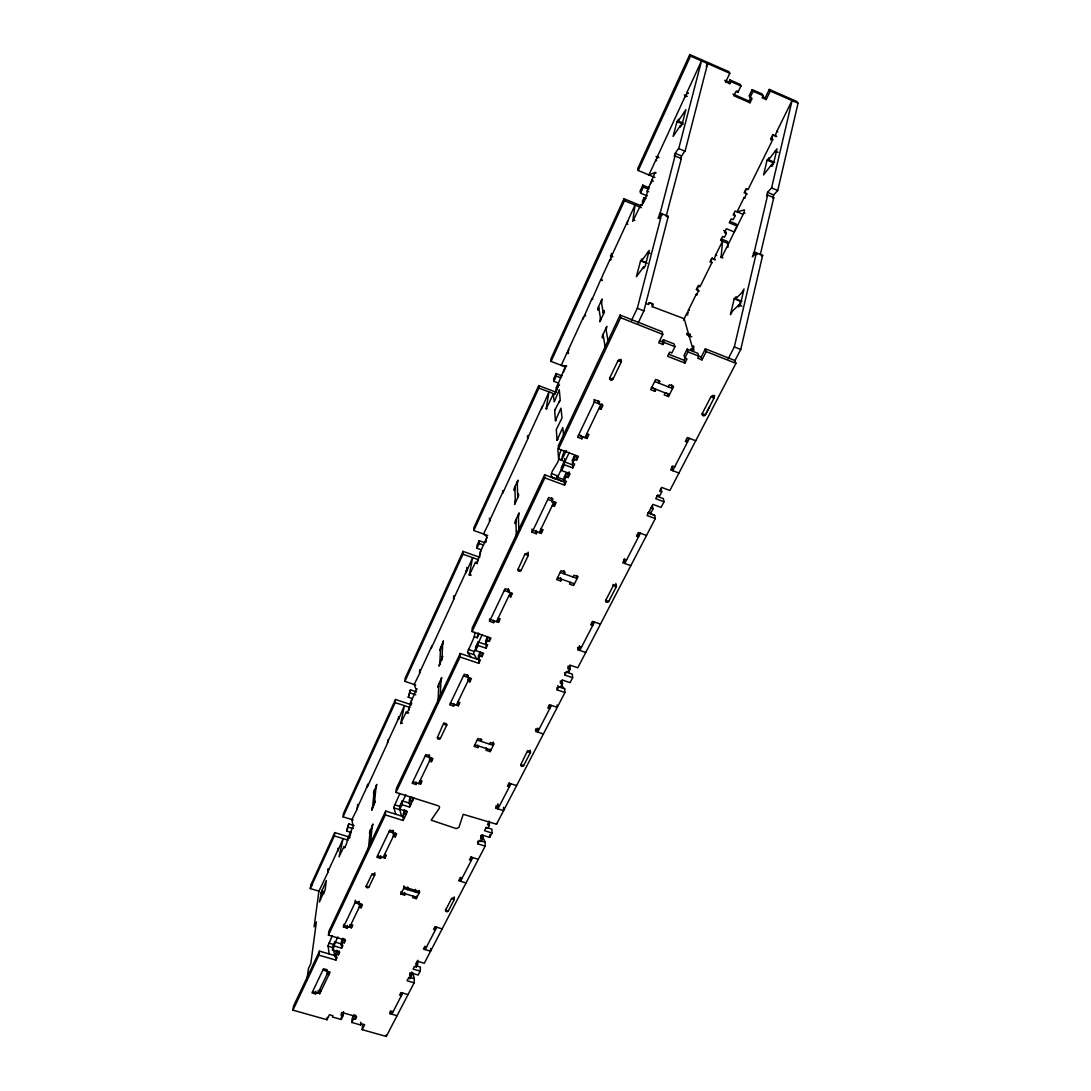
<?xml version="1.0" encoding="UTF-8"?>
<svg xmlns="http://www.w3.org/2000/svg" width="1091" height="1091" viewBox="0 0 1091 1091"><rect width="100%" height="100%" fill="white"/><g stroke="black" fill="none" stroke-linecap="round" stroke-linejoin="round"><path stroke-width="1.5" d="M478.049 641.972L478.008 645.463L486.054 648.204L486.068 644.699L478.049 641.972L475.635 647.031L475.594 650.536L483.613 653.264L482.004 656.632L479.999 655.95L480.026 652.432L482.017 653.1L482.004 656.632M489.436 744.089L490.214 742.521L494.087 743.789L490.159 751.617L486.3 750.349L486.3 747.88M487.295 640.744L487.309 637.267L489.314 637.949L489.314 641.44L487.295 640.744L485.672 644.14L487.677 644.822L486.054 648.204M485.672 644.14L485.686 640.649L487.309 637.267M486 542.268L486.75 536.581L483.504 533.99L490.254 520.257M362.526 1025.526L362.157 1029.659L386.282 1036.45L414.144 982.814L407.052 980.754L408.389 978.163L410.161 978.682L411.512 976.09L409.725 975.572L411.075 972.967L418.18 975.04L420.212 971.126L413.094 969.053L414.444 966.435L416.23 966.953L417.58 964.335L415.794 963.817L417.144 961.185L424.29 963.285L485.154 846.125L485.168 842.252L481.867 835.051M485.154 846.125L477.722 843.793L479.208 840.888L481.076 841.475L482.577 838.57L482.604 834.71M481.063 738.88L481.049 741.348L481.827 739.766L477.94 738.498L474.053 746.353L477.926 747.621L478.704 746.053M482.577 838.57L480.722 837.983L480.736 835.406M481.076 841.475L481.09 838.897M477.722 843.793L477.735 841.216M481.267 549.769L476.944 548.227L479.126 543.495L479.154 540.672L484.922 542.718M478.772 663.328L478.813 659.782L460.17 653.468L460.075 657L478.772 663.328L480.381 659.973L478.39 659.305L478.417 655.773L480.026 652.432M479.454 556.424L480.926 550.437M477.926 747.621L477.953 745.153M471.326 856.558L471.271 860.458L469.416 859.872L470.903 857.008L478.294 859.313M476.944 548.227L476.985 545.391L479.154 540.672M489.314 641.44L490.95 638.03L472.103 631.58L472.158 628.116L544.641 474.79L564.279 482.031L564.552 485.14L544.845 477.885L544.641 474.79M487.677 535.476L473.821 530.526L473.862 527.73L538.722 385.6L556.287 392.296M467.916 678.793L467.875 681.179L469.866 681.848L469.921 678.275M467.521 674.838L467.466 677.211L468.257 675.547L464.275 674.211L449.669 704.786L453.611 706.082L454.388 704.472M460.607 877.328L460.525 881.255L472.744 857.594M466.075 570.293L466.007 572.87L472.608 557.637L469.239 575.339L475.417 562.397L476.794 562.888M466.812 567.47L466.743 570.348L453.556 598.973L453.665 596.027M454.306 896.897L454.238 899.53L448.292 911.026A1.459 1.105 0.8 0 1 446.396 911.64A1.459 1.105 0.8 0 1 445.564 910.194L445.592 909.403M450.447 703.163L458.343 705.782L458.438 702.154M415.753 684.984L404.911 681.384L462.979 554.242L463.061 551.391L479.835 557.324M453.611 706.082L453.692 703.668M454.32 595.822L454.224 598.441L431.3 648.177M435.459 927.282L435.35 929.941L433.55 929.409L434.941 926.695L442.169 928.864M443.846 722.76L437.436 737.448A1.568 1.282 1.9 0 0 438.337 739.112A1.568 1.282 1.9 0 0 440.369 738.402L446.724 725.188A1.582 1.296 1.7 0 0 445.824 723.51A1.582 1.296 1.7 0 0 443.778 724.233L446.724 725.188M430.7 948.488L430.577 951.175L423.403 949.061L424.781 946.402L426.581 946.933M440.15 698.09L441.023 679.093M441.91 660.055L442.714 642.381M440.9 696.522L440.996 694.217M437.941 702.781L438.855 683.73M439.768 664.637L440.614 646.922M425.326 946.906L425.204 949.593L436.755 927.241M429.609 758.586L429.486 761.068L431.422 761.695L431.613 757.972M420.212 971.126L420.43 967.076L416.162 965.821M416.23 966.953L416.367 964.253M417.58 964.335L417.798 960.285M429.158 754.863L429.036 757.345L429.772 755.79L425.885 754.536L412.153 783.283L415.998 784.511L416.735 782.997M329.141 953.957L328.064 945.583L332.264 935.846M414.144 982.814L414.375 978.736L412.739 972.681M419.203 890.501L419.067 893.134L403.697 888.483L403.875 885.851M411.512 976.09L411.743 972.026M413.284 896.202L412.589 897.579L416.271 898.698L416.421 896.052M412.875 781.77L420.58 784.211L420.799 780.447M409.725 975.572L409.889 972.858M415.535 889.383L415.385 892.015L416.08 890.624M541.654 408.77L548.964 391.914L546.141 409.057L553.178 394.315L554.269 401.843L559.26 389.732L560.188 399.688L554.664 410.516L555.401 420.621L560.979 408.17L562.015 417.948L556.287 429.609L557.051 440.219L562.779 427.536L563.706 436.141M401.583 992.892L401.406 995.619L399.647 995.115L400.956 992.551L408.034 994.597M415.998 784.511L416.162 782.002M412.698 797.303L412.453 801.094L410.543 800.494L410.789 796.689L409.357 799.689L409.098 803.494L411.007 804.094M407.557 886.969L407.393 889.601L408.089 888.197M402.211 800.876L401.924 804.681L409.561 807.095L409.821 803.276L402.211 800.876L400.07 805.349L399.783 809.167L407.407 811.568L403.125 820.473L385.341 814.909L385.682 811.077L403.397 816.641L403.125 820.473M401.12 891.429L400.929 894.061L404.625 895.179L404.802 892.533M419.749 669.71L419.544 672.792L432.022 645.695M391.996 1011.48L391.805 1014.207L402.729 993.069M404.556 817.514L402.647 816.914L404.352 810.122L406.247 810.722L405.975 814.541L404.079 813.941L404.352 810.122M397.056 1015.707L390.046 1013.716L390.237 1010.975M411.089 701.404L412.384 698.608L408.293 697.217L410.475 689.867L416.517 691.912M386.282 1036.45L386.405 1034.786M408.293 697.217L410.475 689.867M393.537 833.715L393.333 836.292L395.228 836.879L395.528 833.006M561.251 685.189L564.702 688.898L564.961 692.499L496.528 824.223L463.225 814.309L458.888 827.455L456.174 828.587L431.163 820.132L439.373 808.158L439.55 806.822L438.364 805.826L395.992 792.421L396.292 788.643L460.17 653.468M404.911 681.384L405.156 678.288L463.061 551.391M393.06 830.21L392.855 832.774L393.551 831.315L389.76 830.128L376.818 857.226L380.568 858.385L381.264 856.94M398.665 716.678L398.433 719.487L404.406 705.645L400.615 723.688L406.125 712.191L408.743 713.05M377.5 855.794L385.014 858.099L385.341 854.198M353.157 819.941L343.065 816.804L395.215 702.631L395.488 699.495L411.512 704.772M380.568 858.385L380.8 855.78M388.123 739.575L387.85 742.412L367.272 787.088L367.572 784.184M351.766 1022.458L353.648 1018.708L354.043 1014.589L352.161 1018.339L351.766 1022.458L360.548 1024.94L360.794 1022.185M374.813 872.718L374.581 875.337L368.935 887.065A1.486 1.132 3.5 0 1 367.04 887.692A1.486 1.132 3.5 0 1 366.153 886.219L371.772 874.477A1.486 1.146 3.4 0 1 373.681 873.85A1.486 1.146 3.4 0 1 374.581 875.337L371.772 874.477M727.956 247.548L727.492 241.493L721.328 238.943M353.648 1018.708L355.407 1019.199L355.802 1015.08M745.058 198.003L744.089 197.594L737.052 211.818L744.471 209.881L743.98 212.677L721.778 257.19L721.069 257.64L722.528 241.193L715.682 255.021L714.046 259.576L715 259.972M370.272 845.825L372.276 825.382M374.281 804.844L376.163 785.765M370.926 844.434L371.172 841.952M368.444 848.43L370.326 829.528M372.372 808.949L374.268 789.829M359.662 903.239L359.253 907.221L361.107 907.767L361.503 903.798M359.007 901.261L358.734 903.907L359.403 902.516L355.693 901.411L343.474 926.995L347.143 928.073L347.797 926.723M292.947 1010.157L318.967 955.184L335.905 960.107L336.383 956.057L319.486 951.134L293.534 1006.052L292.947 1010.157L326.986 1019.744L329.441 1014.725L332.973 1015.721L332.36 1016.989L341.197 1019.471L341.483 1016.73M344.115 925.632L351.452 927.8L351.738 925.141M341.197 1019.471L343.065 1015.707L343.501 1011.589M355.311 900.157L355.039 902.803L362.43 905.012L361.107 907.767M349.911 924.595L349.625 927.255L360.575 904.453M343.065 1015.707L341.292 1015.216L341.592 1012.462M347.143 928.073L347.429 925.4M341.647 948.174L342.097 944.138L334.842 942.024L334.364 946.047L341.647 948.174L342.929 945.502L341.115 944.97L341.565 940.947L342.847 938.274L342.397 942.297L344.224 942.842L344.661 938.805M343.474 926.995L343.774 924.322M357.725 804.449L357.234 808.854L351.916 819.559L353.075 826.487L347.893 838.065A5.987 0.927 -72.3 0 1 346.256 844.202A5.987 0.927 -72.3 0 1 344.211 847.993L343.951 846.589L345.206 846.971M335.905 960.107L337.174 957.462L335.36 956.93L335.837 952.893L337.105 950.247L336.642 954.284L338.455 954.816L338.919 950.779M349.229 837.629L350.797 831.751L350.402 835.106M350.593 832.256L346.624 831.042L348.779 823.882L354.084 825.573M326.986 1019.744L327.273 1017.276M329.196 972.026L328.868 974.727L327.068 974.208L327.395 971.508M338.455 954.816L339.724 952.17L332.455 950.043L332.932 946.006L334.842 942.024M346.624 831.042L348.779 823.882M344.224 942.842L345.506 940.156L328.446 935.151L328.936 931.128L385.682 811.077M343.065 816.804L343.474 813.491L395.488 699.495M312.572 991.637L319.745 993.683L320.249 989.592M338.046 848.28L337.678 851.28L343.12 838.638L339.028 856.858L343.951 846.589M318.299 990.451L317.958 993.165L328.309 971.604M326.509 971.085L327.136 969.776L323.522 968.74L311.971 992.919L315.544 993.942L315.899 991.214M327.873 870.918L328.173 868.654M328.541 868.941L328.146 871.954L318.927 891.156L314.099 926.832L316.376 921.909L310.812 963.462L308.453 968.453L306.871 980.195M318.967 955.184L319.486 951.134M318.927 891.156L310.28 888.565L334.323 835.924L334.76 832.583L350.102 837.302M324 892.22L324.15 891.061L319.445 902.052L321.818 890.297L321.668 891.456L324.122 892.193L325.145 889.751L326.359 880.492L321.668 891.456M310.28 888.565L310.771 885.142L334.76 832.583M477.162 563.747L478.008 559.547M408.948 710.186L409.561 707.35M773.205 196.83L773.655 194.921L777.733 190.516L798.053 103.209L796.948 101.531L769.305 89.407L765.186 97.89L766.182 99.567L770.314 91.058L769.305 89.407M776.11 136.566L775.115 136.13L776.833 131.384L792.066 100.577L771.596 187.911L767.532 192.343L766.646 196.162L767.655 195.057L773.778 197.648L760.263 254.789M734.584 361.326L740.748 349.461L762.65 255.362L754.276 251.953L752.354 256.917M739.275 306.039L740.394 301.293L734.202 298.77L730.438 314.617L732.866 310.73L738.771 304.935L741.907 306.203M772.264 165.941L773.042 162.654L767.082 160.104L763.564 174.928L771.937 164.168L771.501 166.05L773.505 163.8L777.024 148.826L768.61 159.722L774.596 162.286M754.276 251.953L767.655 195.057M728.188 358.803L734.325 346.911L756.39 252.771L753.363 255.894M741.894 301.334L735.675 298.811L736.152 296.834L734.202 298.77M768.61 159.722L769.046 157.868L767.082 160.104M738.771 304.935L738.293 306.939L740.284 305.003L744.048 288.979L741.594 292.947L735.675 298.811M706.259 66.606L707.65 63.592L685.066 151.24C683.293 152.195 678.684 161.277 681.343 158.59L675.043 155.931C672.411 158.631 677.006 149.535 678.752 148.567L701.499 60.891L686.935 92.49L688.203 93.485M681.343 158.59L666.137 216.263M638.058 323.113L643.908 310.921L668.278 216.359L660.191 213.072L658.268 218.118L659.346 218.555M660.191 213.072L675.043 155.931M631.484 320.509L637.308 308.303L661.855 213.7L658.268 218.118M641.767 260.763L642.285 258.772L640.567 260.844L636.394 276.759L643.854 266.545L643.322 268.563L645.081 266.477L649.268 250.385L641.767 260.763L646.881 262.836M678.275 121.06L678.752 119.205L676.993 121.578L673.106 136.443L680.675 125.165L680.184 127.047L681.984 124.66L685.898 109.632L678.275 121.06L682.871 123.038M559.11 446.805L557.91 450.378L558.66 459.188C558.401 464.889 544.027 477.122 555.865 478.935M554.664 410.516L554.924 409.575M559.915 400.642L559.11 402.443M558.265 448.674L558.674 447.637M333.86 945.42L334.173 944.642L328.827 943.074M399.865 793.525L393.728 807.367L395.815 814.254M405.797 794.671L399.497 808.322L401.515 816.041M475.144 632.494A7.105 1.377 -71 0 0 474.326 636.749L467.507 652.118L470.835 657.082M482.263 634.553L473.535 653.332L476.822 659.114M569.257 452.383L557.269 477.994L557.283 479.113L562.179 481.254M640.908 205.708L623.997 198.726L550.86 359.007L551.064 361.407L565.861 367.108M729.811 83.68L728.938 82.057L729.947 79.929L730.82 81.539L729.811 83.68L725.747 81.907L729.797 73.302L728.924 71.706L689.785 54.55L637.73 168.628L638.249 170.51L654.914 177.478M473.821 530.526L538.886 388.069L538.722 385.6M551.064 361.407L624.461 200.703L623.997 198.726M638.249 170.51L690.521 56.091L689.785 54.55M562.11 375.89L556.069 373.572L553.628 378.877L553.846 381.332L558.387 383.064M649.418 187.897L642.804 185.143L640.049 191.143L640.581 193.107L647.195 195.848M327.723 872.05L338.401 848.893M356.757 809.045L367.981 784.674M387.332 742.712L399.156 717.046M503.469 490.636L489.518 520.939L489.518 518.157M542.391 406.179L527.594 438.296L527.471 435.704M553.846 381.332L556.287 376.013L556.069 373.572M568.588 353.007L567.156 352.448L561.224 365.321L566.734 366.044M567.988 350.647L583.699 316.54M582.949 319.158L591.84 298.879L592.808 299.261M602.259 280.019L600.8 279.432L591.949 299.63L591.84 298.879M611.001 259.822L610.019 259.426L602.546 275.641L600.923 280.169L601.891 280.564M627.625 221.214L610.905 257.503L610.483 255.376M640.581 193.107L643.349 187.079L642.804 185.143M656.659 160.813L655.65 160.391L648.927 174.969L655.118 172.446L656.127 172.883M656.591 158.345L685.953 94.631M420.144 672.383L414.171 684.466L416.23 689.948L410.502 702.713A6.232 1.05 -71.6 0 1 408.893 708.932A6.232 1.05 -71.6 0 1 406.575 713.296L406.125 712.191M528.426 437.464L502.733 493.187L502.692 490.773M568.193 353.62L567.238 353.252L568.902 349.638M611.369 253.453L611.928 256.29L610.155 260.135L610.019 259.426M685.216 97.317L687.18 93.049M486.995 537.331L480.326 551.801A6.573 1.173 -70.6 0 1 478.758 558.074A6.573 1.173 -70.6 0 1 476.099 563.106L475.417 562.397M557.665 384.564L556.028 388.069L556.26 390.551L557.883 387.032L557.665 384.564L559.547 385.287M563.379 372.208L565.015 368.663M644.14 197.594L642.313 201.576L642.844 203.553L644.686 199.571L644.14 197.594L646.117 198.426M650.618 183.615L652.473 179.606L653.045 181.515M627.87 224.269L626.875 223.873L628.525 219.25L635.057 205.067L632.725 221.378L640.922 204.631L642.258 204.208A7.664 1.446 -67.8 0 0 645.79 197.362A7.664 1.446 -67.8 0 0 647.181 191.102L655.118 172.446M374.049 792.093L373.422 793.443L376.79 784.402L375.931 788.016M440.505 649.009L439.809 650.522L443.423 640.867L442.619 644.467M514.925 488.809L514.134 490.5L514.079 488.632L518.02 480.149L517.298 483.708M598.823 308.207L597.923 310.13L597.677 308.562L602.137 298.961L601.496 302.439M372.604 806.617L371.731 810.313L375.154 801.162L374.513 802.526M439.864 662.482L439.046 666.165L442.714 656.373L442.005 657.9M515.293 500.837L514.557 504.478L518.566 495.887L518.498 493.964L517.693 495.682M600.473 318.313L599.818 321.872L604.373 312.121L604.1 310.512L603.187 312.462M370.081 831.956L369.44 833.333L372.917 824.005L372.031 827.81M438.746 685.98L438.009 687.535L438.118 685.284L441.76 677.552L440.928 681.343M515.934 521.88L515.116 523.612L515.047 521.593L519.152 512.879L518.402 516.629M603.35 336.014L602.423 337.992L602.15 336.287L606.814 326.373L606.16 330.055M564.961 692.499L557.146 689.853L558.837 686.58L560.788 687.235L562.492 683.962L560.529 683.293L562.233 680.007L570.061 682.666L572.625 677.729L564.783 675.056L566.488 671.742L568.452 672.411L570.17 669.097L568.206 668.428L569.925 665.101L577.78 667.787L655.296 518.566L647.086 515.552L652.854 504.356L661.105 507.397L664.024 501.778L655.759 498.723L657.709 494.959L659.769 495.723L661.719 491.946L659.66 491.182L661.61 487.391L669.888 490.486L735.934 363.344L734.993 360.562L705.372 348.834L706.218 351.588L702.004 359.894L697.695 358.189L698.731 356.116L697.94 353.361L687.166 349.106L684.057 355.325L684.807 358.093L686.975 358.939L684.889 363.071L667.597 356.28L669.656 352.12L671.824 352.979L674.934 346.72L674.211 343.992L663.383 339.71L664.051 342.424L663.014 344.524L658.664 342.806L662.783 334.405L662.114 331.705L620.124 315.067L558.292 445.905L558.551 448.919L578.421 456.338L576.553 460.211L574.425 459.42L574.111 456.379L576.225 457.156L576.553 460.211M328.446 935.151L385.341 814.909M395.992 792.421L460.075 657M472.103 631.58L544.845 477.885M558.551 448.919L620.629 317.726L620.124 315.067M474.326 636.749L477.285 637.758L479.276 633.585M566.434 450.569L561.742 459.87A7.596 1.568 -69.6 0 1 564.442 450.856M766.182 99.567L762.159 97.808L763.182 95.681L762.2 94.017L752.149 89.626L749.094 95.994L752.054 98.545L750.008 102.786L733.861 95.763L735.893 91.508L737.925 92.38L740.966 85.971L740.066 84.348L729.947 79.929M564.088 461.725L564.361 464.78L572.83 467.93L572.53 464.861L564.088 461.725L561.333 467.48L561.606 470.562L570.061 473.685L568.22 477.517L566.106 476.74L565.82 473.644L567.934 474.421L568.22 477.517M334.91 943.101L337.842 936.964M332.455 950.043L334.364 946.047M399.783 809.167L401.924 804.681M475.594 650.536L478.008 645.463M494.455 620.943L493.623 622.661L489.573 621.27L505.133 588.717L509.224 590.149L508.379 591.908L508.311 588.526M537.154 531.917L536.267 533.758L532.108 532.258L548.718 497.51L552.919 499.051L552.019 500.933L551.787 497.769M561.606 470.562L564.361 464.78M528.139 552.169L528.276 555.455L521.075 570.443A1.677 1.446 -1.9 0 1 518.893 571.234A1.677 1.446 -1.9 0 1 517.993 569.352L525.153 553.696M609.746 377.909L617.97 360.739A1.8 1.664 -14.8 0 1 620.343 359.825A1.8 1.664 -14.8 0 1 621.229 362.021L612.992 379.163A1.787 1.65 -12.8 0 1 610.633 380.077A1.787 1.65 -12.8 0 1 609.733 377.909L612.992 379.163L612.801 378.031M315.544 993.942L316.158 992.66M598.25 400.792L598.659 403.697L599.627 401.679L595.304 400.029L577.548 437.205L581.817 438.8L582.758 436.836M565.82 473.644L563.992 477.449L564.279 480.558L566.379 481.336L564.552 485.14M574.111 456.379L572.257 460.225L572.57 463.293L574.684 464.07L572.83 467.93M335.36 956.93L336.642 954.284M341.115 944.97L342.397 942.297M383.132 857.526L394.737 833.36M402.647 816.914L404.079 813.941M409.098 803.494L410.543 800.494M418.658 783.597L430.972 757.972M456.365 705.127L469.457 677.879M478.39 659.305L479.999 655.95M496.473 621.638L510.424 592.618M539.227 532.667L554.119 501.696M564.279 480.558L566.106 476.74M572.57 463.293L574.425 459.42M584.899 437.641L600.814 404.516M567.934 474.421L569.147 471.871M601.891 403.765L600.609 406.438L601.032 409.357L598.891 408.525M750.035 97.672L753.104 91.276L752.149 89.626M750.008 102.786L749.067 101.108L750.417 98.285M319.745 993.683L330.123 972.122L322.895 970.049M351.452 927.8L352.761 925.086L350.934 924.541M385.014 858.099L386.391 855.221L384.523 854.648M395.228 836.879L396.633 833.947L389.064 831.601M409.561 807.095L413.898 798.094M420.58 784.211L422.04 781.17L420.117 780.556M431.422 761.695L432.909 758.6L425.149 756.09M458.343 705.782L459.897 702.536L457.92 701.881M469.866 681.848L471.448 678.547L463.484 675.875M490.405 619.538L498.505 622.347L500.169 618.897L498.137 618.188M508.733 596.136L510.779 596.845L512.47 593.34L504.287 590.476M532.994 530.417L541.313 533.417L543.086 529.735L541 528.985M552.319 505.447L554.405 506.21L556.205 502.46L547.818 499.392M578.489 435.227L587.026 438.446L588.922 434.518L586.781 433.713M601.032 409.357L602.968 405.334L594.35 402.047L593.995 399.47M652.077 306.83L653.359 304.171L649.527 302.643L648.627 304.512L645.858 303.407M663.014 344.524L662.346 341.797L663.383 339.71M698.922 285.269L697.435 288.269L698.39 291.229L696.522 294.993L696.29 294.243L697.244 294.625M710.787 261.24L712.273 258.226M746.667 188.607L745.167 191.648L746.367 194.253L744.389 198.248L744.089 197.594M770.751 139.853L773.001 135.27M683.457 320.181L686.621 313.785A1.596 1.473 -24.3 0 1 688.162 312.858M687.794 314.931L686.853 314.549L688.462 310.076L696.29 294.243M711.127 260.544L711.891 262.699L699.999 286.728L698.09 285.951L696.235 289.715L699.29 290.956M723.619 230.542L725.556 231.347L726.374 233.419L724.451 237.306L722.515 236.502L720.592 240.388L728.324 243.579M734.243 213.754L735.102 215.773L733.152 219.714L731.202 218.896L729.265 222.823L737.025 226.055L734.12 231.919L726.361 228.701L724.438 232.615L726.374 233.419M771.719 137.889L772.728 139.675L748.044 189.602L746.08 188.77L744.103 192.78L747.226 194.089M400.929 894.061L404.393 887.078L419.762 891.742L416.271 898.698M341.292 1015.216L342.533 1012.693L356.662 1016.689L355.407 1019.199M404.625 895.179L405.306 893.788M563.979 570.552L564.238 573.88L565.124 572.093L561.047 570.648L556.628 579.553L560.706 580.998L561.592 579.212M658.323 380.364L658.964 383.214L659.973 381.168L655.677 379.491L650.631 389.678L654.927 391.342L655.936 389.31M688.666 336.546L690.003 333.873L689.526 337.364L692.499 347.784L693.453 345.874L693.944 347.552L692.567 350.266M486.3 750.349L487.077 748.794M570.402 582.349L569.516 584.108L573.566 585.553L578.025 576.689L573.961 575.23L573.061 577.016M665.224 392.91L664.214 394.928L668.483 396.592L673.583 386.459L669.288 384.782L668.265 386.828M684.807 358.093L687.93 351.861L687.166 349.106M684.889 363.071L684.139 360.289L685.516 357.548M360.548 1024.94L361.176 1023.685L364.68 1024.681L362.157 1029.659M702.004 359.894L701.186 357.125L705.372 348.834M390.046 1013.716L391.342 1011.193L393.101 1011.698M480.722 837.983L482.222 835.065L489.682 837.411L491.946 833.033L491.946 829.187L485.986 827.305M503.524 807.272L503.578 810.654L496.05 808.267L497.591 805.281L499.473 805.881M543.4 733.97L535.695 731.42L537.331 728.243L539.268 728.883M585.744 652.473L577.848 649.731L579.58 646.363L581.571 647.045M561.115 682.571L562.233 680.389L562.492 683.962M568.752 667.76L569.897 665.551L570.17 669.097M451.497 898.698L454.238 899.53A1.473 1.118 0.7 0 0 453.406 898.084A1.473 1.118 0.7 0 0 451.497 898.698L445.564 910.194L448.292 911.026M489.382 821.564L489.382 825.396L487.868 828.342L486 827.742L484.486 830.687L491.946 833.033M510.902 783.774L497.932 808.867L497.891 803.794M530.253 750.172L530.349 752.64L523.653 765.555A1.555 1.241 -1.7 0 1 521.634 766.25A1.555 1.241 -1.7 0 1 520.802 764.627L527.458 750.949M551.405 705.4L537.631 732.061L537.481 728.802M594.486 622.047L579.826 650.427L579.403 645.763M615.829 583.453L616.279 586.808L608.696 601.441A1.65 1.405 -6.9 0 1 606.514 602.218A1.65 1.405 -6.9 0 1 605.682 600.377L613.251 585.731L613.074 584.394M640.39 533.226L624.761 563.474L624.12 559.069M652.391 505.679L652.991 508.856L651.054 512.579L649.009 511.829M689.417 438.364L672.711 470.685L671.811 466.593M702.209 413.625L710.841 396.906A1.8 1.609 -20.2 0 1 713.228 396.006A1.8 1.609 -20.2 0 1 714.032 398.147L705.372 414.853A1.787 1.596 -18.6 0 1 703.013 415.739A1.787 1.596 -18.6 0 1 702.209 413.625L705.372 414.853L709.695 406.52M556.287 419.803L555.537 420.826M557.965 439.414L557.051 440.219M667.378 217.464L668.278 216.359M773.014 198.467L773.778 197.648M761.627 256.399L762.65 255.362M319.186 990.601L320.986 991.119M409.07 977.195L414.375 978.736M328.036 946.115L333.382 947.684M310.771 885.142L312.121 885.551M320.699 892.738L323.959 893.72M401.624 892.67L416.967 897.307M366.153 886.219L368.935 887.065M347.893 838.065L349.147 838.447M334.323 835.924L348.179 840.179M461.97 878.432L460.129 877.873L458.684 880.682L466.021 882.933M352.516 828.083L353.348 828.342M348.384 827.223L352.352 828.451M479.235 840.397L485.168 842.252M394.519 804.776L400.124 806.535M393.742 807.858L399.361 809.617M489.382 825.396L487.513 824.81L489.041 821.087M516.589 785.602L509.006 783.161L507.438 786.202L509.333 786.816L509.265 783.038M400.656 722.788L402.388 723.347M401.12 723.006L401.993 723.278M437.436 737.448L440.369 738.402M520.802 764.627L523.653 765.555M477.162 740.08L493.296 745.358L493.282 742.071M474.83 744.785L490.936 750.049M410.502 702.713L411.825 703.149M395.215 702.631L409.67 707.377M416.353 688.83L417.226 689.117M410.243 692.976L415.766 694.803M467.548 652.541L473.453 654.545M558.469 686.798L564.702 688.898M468.298 649.431L474.19 651.436M566.093 672.029L572.339 674.17L572.625 677.729M469.198 574.548L471.012 575.175M600.459 624.147L592.495 621.352L590.722 624.788L592.713 625.484L592.345 622.047M469.839 574.48L470.739 574.793M517.993 569.352L521.075 570.443M605.682 600.377L608.696 601.441L608.601 600.759M462.979 554.242L478.267 559.642M479.126 543.495L483.463 545.036M560.16 572.434L577.125 578.462L576.853 575.489M557.515 577.766L574.452 583.78M626.616 559.874L624.584 559.151L622.729 562.751L630.83 565.67M646.527 535.463L638.344 532.476L636.448 536.145L638.494 536.895L637.962 533.649M552.087 502.283L554.173 503.046L554.405 506.21M551.773 473.685L557.978 475.976M556.465 476.931L564.388 479.849M551.064 476.822L557.283 479.113M647.877 512.865L654.695 515.375L655.296 518.566M650.932 508.092L652.991 508.856M561.742 459.87L558.619 458.711A7.596 1.555 -69.6 0 1 561.333 449.697M558.66 459.188L564.893 461.507L564.62 458.561M656.523 496.078L663.383 498.628L664.024 501.778M674.702 466.853L672.615 466.062L670.638 469.907L678.957 473.03M578.639 434.75L581.476 435.814L581.817 438.8M546.018 408.389L546.973 408.757M695.717 440.764L687.316 437.559L685.298 441.473L687.398 442.278L686.662 439.278M538.886 388.069L555.046 394.219M556.287 376.013L560.842 377.759M654.668 381.536L672.561 388.491L671.633 384.687M651.45 387.373L654.3 388.478L654.927 391.342M664.965 392.61L667.815 393.715L668.483 396.592M651.641 387.646L669.506 394.574M714.769 395.883L713.187 395.269L714.032 398.147L710.841 396.906M617.97 360.739L621.229 362.021L620.724 359.239M584.544 314.685L585.512 315.067M584.653 315.463L585.622 315.844M668.483 354.139L684.139 360.289M620.629 317.726L662.783 334.405M706.218 351.588L735.934 363.344M694.162 349.925L690.998 348.67L691.476 350.347L693.453 351.138M659.455 340.651L662.346 341.797M664.051 342.424L674.934 346.72M687.93 351.861L701.186 357.125M637.308 308.303L643.908 310.921M734.325 346.911L740.748 349.461M691.776 336.833L687.125 334.978L686.662 333.369L688.598 334.146L684.193 318.708L652.636 306.789L651.9 303.775L649.009 302.616M687.575 314.167L686.621 313.785L686.853 314.549M688.462 310.076L689.403 310.458M640.567 260.844L646.936 263.422M611.928 256.29L612.91 256.685M647.509 252.498L650.086 253.548M714.932 259.344L711.864 258.076L709.968 261.908L711.891 262.699M633.803 220.027L634.798 220.437M721.015 257.135L722.965 257.94M715.682 255.021L716.651 255.417M640.922 204.631L642.435 205.244M659.305 214.163L661.964 215.268M753.281 252.989L757.168 254.598M624.461 200.703L641.44 207.713M735.102 215.773L733.152 214.954L735.102 211.013L742.889 214.259M729.974 221.432L736.166 224.01L737.025 226.055M643.349 187.079L648.654 189.289M647.181 191.102L648.695 191.73M743.98 212.677L744.962 213.086M658.746 157.336L657.737 156.913L655.65 160.391M656.005 156.49L658.664 157.609M675.138 153.258L681.425 155.918M767.532 192.343L773.655 194.921M648.463 512.743L654.695 515.375M678.752 148.567L685.066 151.24M771.596 187.911L777.733 190.516M676.993 121.578L683.116 124.197M772.728 139.675L770.751 138.83L772.796 134.684L776.751 136.389M775.019 151.103L778.033 152.399M686.935 92.49L687.957 92.94M776.833 131.384L777.828 131.806M684.262 95.081L687.303 96.403M732.988 94.099L749.067 101.108M730.82 81.539L740.966 85.971M753.104 91.276L763.182 95.681M728.938 82.057L724.888 80.298L725.747 81.907M762.514 96.731L765.186 97.89M690.521 56.091L729.797 73.302M770.314 91.058L798.053 103.209M557.733 685.68L558.865 686.921M737.025 90.73L737.925 92.38M565.779 365.676L558.66 382.464A7.023 1.309 -69.3 0 1 556.342 390.755A7.023 1.309 -69.3 0 1 553.205 394.724M661.091 488.823L661.719 491.946M600.8 279.432L600.923 280.169M608.942 338.919L609.242 340.665M601.236 300.884L603.459 314.072M605.873 328.364L608.287 342.683M598.564 306.653L600.732 319.922M603.078 334.31L605.164 347.115M334.569 955.525L333.682 949.62M586.658 435.459L587.026 438.446M567.156 352.448L567.238 353.252M577.644 647.399L577.848 649.731M568.029 666.069L568.206 668.428M568.275 670.051L568.452 672.411M560.447 577.644L560.706 580.998M564.606 672.683L564.783 675.056M560.365 680.907L560.529 683.293M556.996 687.466L557.146 689.853M557.078 704.95L557.228 707.363L549.455 704.759L547.791 707.977L549.741 708.632L549.537 705.004M541.122 530.185L541.313 533.417M536.104 530.526L536.267 533.758M531.958 529.026L532.108 532.258M535.599 728.979L535.695 731.42M519.671 527.799L519.739 529.871M517.229 481.84L517.761 497.605M518.334 514.625L518.839 529.94M514.87 486.941L515.347 502.76M515.866 519.861L516.384 536.949M510.697 593.463L510.779 596.845M498.464 618.897L498.505 622.347M496.514 823.46L496.528 824.223M496.037 805.731L496.05 808.267M493.623 620.37L493.623 622.661M490.145 749.135L490.159 751.617M489.573 618.979L489.573 621.27M489.668 834.833L489.682 837.411M477.285 637.758A7.091 1.377 -71 0 1 478.24 632.998M530.349 752.64L527.485 751.699A1.555 1.255 -2 0 1 529.517 751.003A1.555 1.255 -2 0 1 530.349 752.64M528.276 555.455L525.18 554.351A1.677 1.459 -2.4 0 1 527.389 553.546A1.677 1.459 -2.4 0 1 528.276 555.455M616.279 586.808L613.251 585.731A1.664 1.432 -7.5 0 1 615.447 584.953A1.664 1.432 -7.5 0 1 616.279 586.808"/></g></svg>
